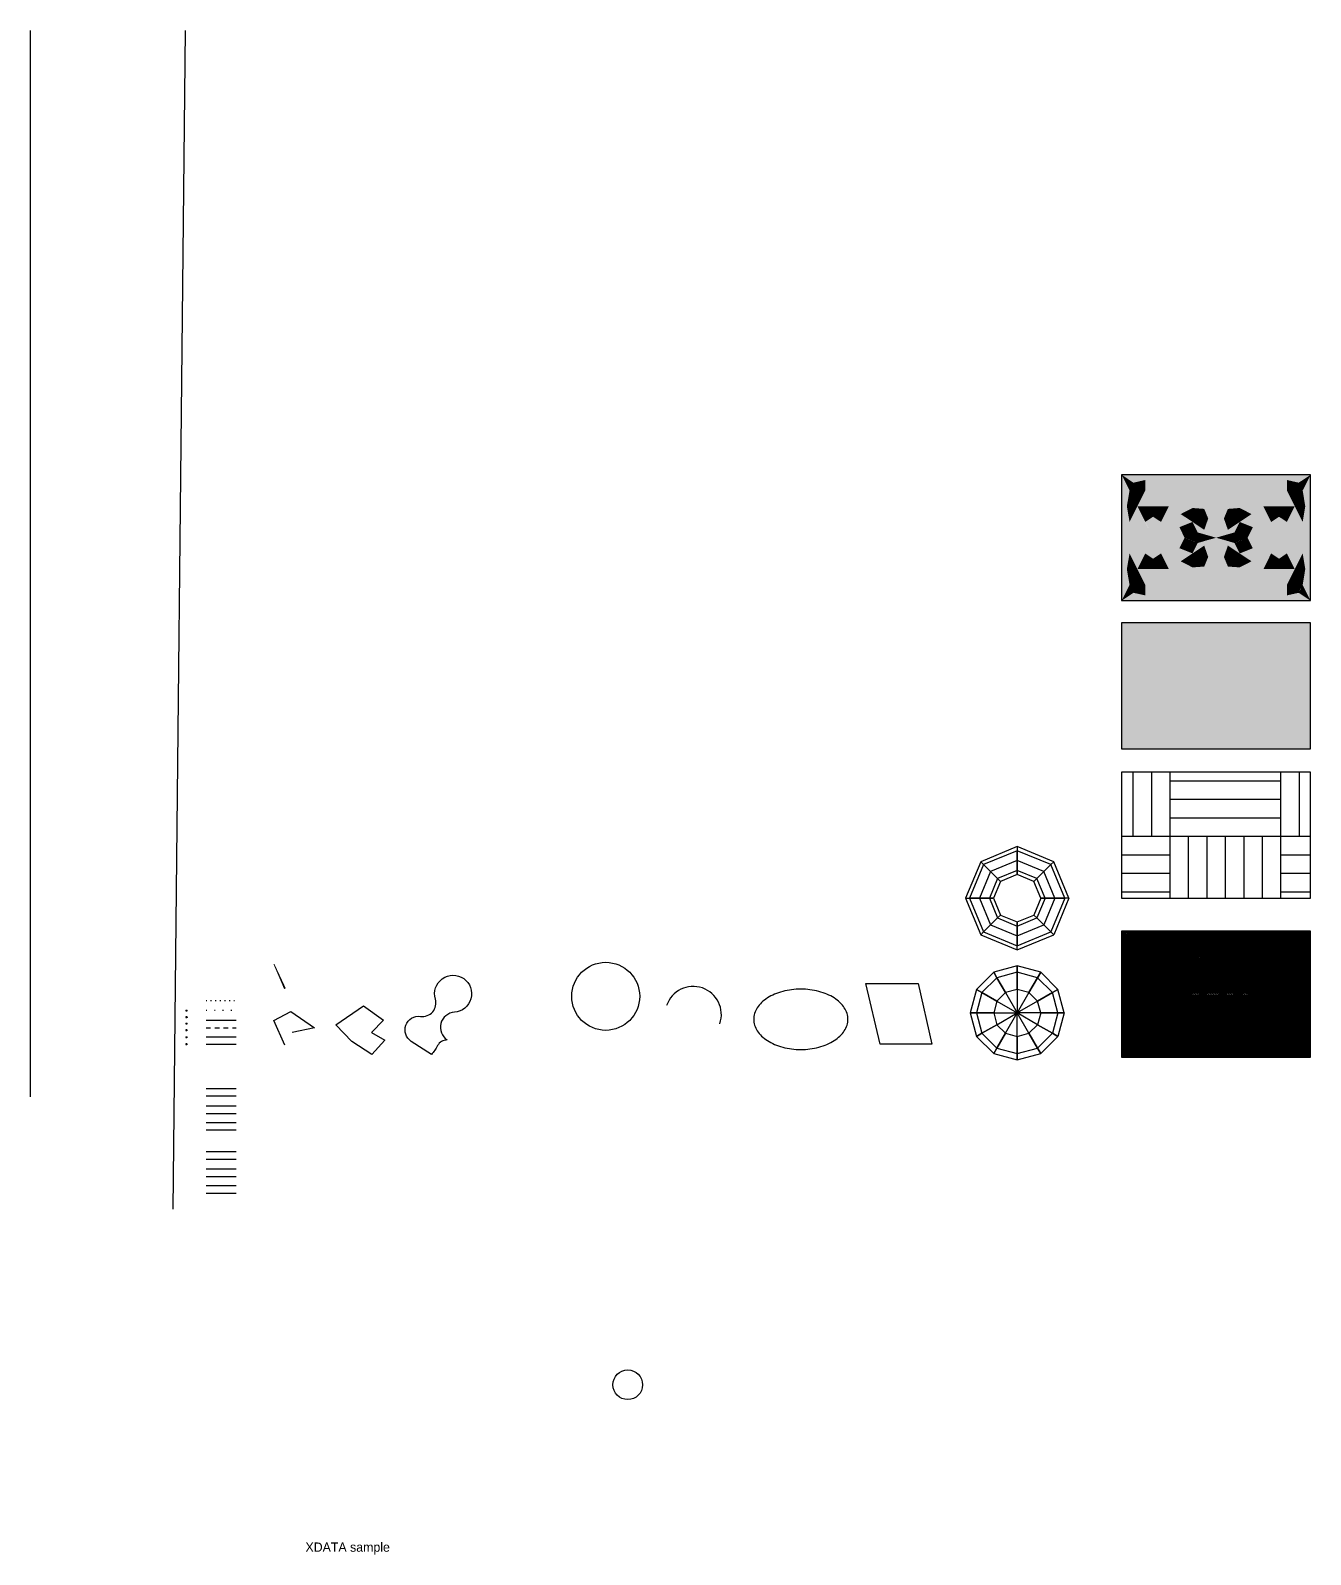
# Model space of a CAD drawing. Extents: x -15 to 1852, y -566 to 111.
# Drawn here: x -15.4 to 123.2, y -53.8 to 111.2 of the extents above; entities that cross this region are included whole.
import ezdxf

# ---------------------------------------------------------------- set-up
doc = ezdxf.new("R2010")
doc.units = 0
doc.header["$PDMODE"] = 34
doc.header["$PDSIZE"] = 0.1
for name, pattern in [('ACAD_ISO02W100', [15, 12, -3]), ('BATTING', [0.4001, 0.0001, -0.1, -0.2, -0.1]), ('GAS_LINE', [0.95, 0.5, -0.2, -0.25]), ('TRACKS', [0.3, 0.15, 0.15]), ('ZIGZAG', [0.8001, 0.0001, -0.2, -0.4, -0.2])]:
    doc.linetypes.add(name, pattern=pattern)
doc.layers.get('0').update_dxf_attribs({"linetype": 'CONTINUOUS'})
for name, color, linetype in [('LAYER_COLOR_80', 80, 'CONTINUOUS'), ('LAYER_LOCK', 7, 'CONTINUOUS'), ('LAYER_LT_DASH', 10, 'ACAD_ISO02W100')]:
    doc.layers.add(name, color=color, linetype=linetype)
doc.styles.add('CUSTOM_TEXT_STYLE', font='txt')

# ---------------------------------------------------------------- blocks, each defined once
blk = doc.blocks.new('*U26')
for points in [[(91.43, 9.97, 0), (88.89, 9.28, 0)], [(93.98, 9.28, 0), (91.43, 9.97, 0)], [(91.43, 9.28, -2.55), (91.43, 9.97, 0)], [(91.43, 9.97, 0), (91.43, 9.28, 2.55)], [(88.89, 9.28, 0), (87.02, 7.42, 0)], [(89.23, 8.69, -2.55), (87.61, 7.08, -2.55)], [(89.23, 8.69, 2.55), (87.61, 7.08, 2.55)], [(89.23, 8.69, -2.55), (88.89, 9.28, 0)], [(88.89, 9.28, 0), (89.23, 8.69, 2.55)], [(91.43, 9.28, -2.55), (89.23, 8.69, -2.55)], [(91.43, 9.28, 2.55), (89.23, 8.69, 2.55)], [(90.16, 7.08, -4.41), (89.23, 8.69, -2.55)], [(89.23, 8.69, 2.55), (90.16, 7.08, 4.41)], [(93.64, 8.69, -2.55), (91.43, 9.28, -2.55)], [(91.43, 7.42, -4.41), (91.43, 9.28, -2.55)], [(93.64, 8.69, 2.55), (91.43, 9.28, 2.55)], [(91.43, 9.28, 2.55), (91.43, 7.42, 4.41)], [(92.7, 7.08, -4.41), (93.64, 8.69, -2.55)], [(93.64, 8.69, 2.55), (92.7, 7.08, 4.41)], [(93.64, 8.69, -2.55), (93.98, 9.28, 0)], [(93.98, 9.28, 0), (93.64, 8.69, 2.55)], [(95.25, 7.08, -2.55), (93.64, 8.69, -2.55)], [(95.25, 7.08, 2.55), (93.64, 8.69, 2.55)], [(95.84, 7.42, 0), (93.98, 9.28, 0)], [(87.02, 7.42, 0), (86.34, 4.88, 0)], [(87.61, 7.08, -2.55), (87.02, 7.42, 0)], [(87.02, 7.42, 0), (87.61, 7.08, 2.55)], [(87.61, 7.08, -2.55), (87.02, 4.88, -2.55)], [(87.61, 7.08, 2.55), (87.02, 4.88, 2.55)], [(89.23, 6.15, -4.41), (87.61, 7.08, -2.55)], [(87.61, 7.08, 2.55), (89.23, 6.15, 4.41)], [(90.16, 7.08, -4.41), (89.23, 6.15, -4.41)], [(90.16, 7.08, 4.41), (89.23, 6.15, 4.41)], [(91.43, 7.42, -4.41), (90.16, 7.08, -4.41)], [(91.43, 7.42, 4.41), (90.16, 7.08, 4.41)], [(90.16, 7.08, -4.41), (91.43, 4.88, -5.09)], [(90.16, 7.08, 4.41), (91.43, 4.88, 5.09)], [(91.43, 7.42, -4.41), (91.43, 4.88, -5.09)], [(92.7, 7.08, -4.41), (91.43, 7.42, -4.41)], [(92.7, 7.08, 4.41), (91.43, 7.42, 4.41)], [(91.43, 7.42, 4.41), (91.43, 4.88, 5.09)], [(92.7, 7.08, -4.41), (91.43, 4.88, -5.09)], [(92.7, 7.08, 4.41), (91.43, 4.88, 5.09)], [(93.64, 6.15, -4.41), (92.7, 7.08, -4.41)], [(93.64, 6.15, 4.41), (92.7, 7.08, 4.41)], [(93.64, 6.15, -4.41), (95.25, 7.08, -2.55)], [(95.25, 7.08, 2.55), (93.64, 6.15, 4.41)], [(95.25, 7.08, -2.55), (95.84, 7.42, 0)], [(95.84, 7.42, 0), (95.25, 7.08, 2.55)], [(95.84, 4.88, -2.55), (95.25, 7.08, -2.55)], [(95.84, 4.88, 2.55), (95.25, 7.08, 2.55)], [(96.52, 4.88, 0), (95.84, 7.42, 0)], [(89.23, 6.15, -4.41), (88.89, 4.88, -4.41)], [(89.23, 6.15, 4.41), (88.89, 4.88, 4.41)], [(89.23, 6.15, -4.41), (91.43, 4.88, -5.09)], [(89.23, 6.15, 4.41), (91.43, 4.88, 5.09)], [(93.64, 6.15, -4.41), (91.43, 4.88, -5.09)], [(93.64, 6.15, 4.41), (91.43, 4.88, 5.09)], [(93.98, 4.88, -4.41), (93.64, 6.15, -4.41)], [(93.98, 4.88, 4.41), (93.64, 6.15, 4.41)], [(87.02, 4.88, -2.55), (86.34, 4.88, 0)], [(86.34, 4.88, 0), (87.02, 2.33, 0)], [(86.34, 4.88, 0), (87.02, 4.88, 2.55)], [(88.89, 4.88, -4.41), (87.02, 4.88, -2.55)], [(87.02, 4.88, -2.55), (87.61, 2.67, -2.55)], [(87.02, 4.88, 2.55), (87.61, 2.67, 2.55)], [(87.02, 4.88, 2.55), (88.89, 4.88, 4.41)], [(89.23, 3.6, -4.41), (87.61, 2.67, -2.55)], [(87.61, 2.67, 2.55), (89.23, 3.6, 4.41)], [(88.89, 4.88, -4.41), (91.43, 4.88, -5.09)], [(88.89, 4.88, -4.41), (89.23, 3.6, -4.41)], [(88.89, 4.88, 4.41), (89.23, 3.6, 4.41)], [(88.89, 4.88, 4.41), (91.43, 4.88, 5.09)], [(89.23, 3.6, -4.41), (91.43, 4.88, -5.09)], [(89.23, 3.6, 4.41), (91.43, 4.88, 5.09)], [(89.23, 3.6, -4.41), (90.16, 2.67, -4.41)], [(89.23, 3.6, 4.41), (90.16, 2.67, 4.41)], [(90.16, 2.67, -4.41), (91.43, 4.88, -5.09)], [(90.16, 2.67, 4.41), (91.43, 4.88, 5.09)], [(93.98, 4.88, -4.41), (91.43, 4.88, -5.09)], [(91.43, 2.33, -4.41), (91.43, 4.88, -5.09)], [(92.7, 2.67, -4.41), (91.43, 4.88, -5.09)], [(93.64, 3.6, -4.41), (91.43, 4.88, -5.09)], [(93.98, 4.88, 4.41), (91.43, 4.88, 5.09)], [(91.43, 2.33, 4.41), (91.43, 4.88, 5.09)], [(92.7, 2.67, 4.41), (91.43, 4.88, 5.09)], [(93.64, 3.6, 4.41), (91.43, 4.88, 5.09)], [(92.7, 2.67, -4.41), (93.64, 3.6, -4.41)], [(92.7, 2.67, 4.41), (93.64, 3.6, 4.41)], [(93.98, 4.88, -4.41), (93.64, 3.6, -4.41)], [(93.98, 4.88, 4.41), (93.64, 3.6, 4.41)], [(93.64, 3.6, -4.41), (95.25, 2.67, -2.55)], [(95.25, 2.67, 2.55), (93.64, 3.6, 4.41)], [(93.98, 4.88, -4.41), (95.84, 4.88, -2.55)], [(95.84, 4.88, 2.55), (93.98, 4.88, 4.41)], [(95.84, 4.88, -2.55), (95.25, 2.67, -2.55)], [(95.84, 4.88, 2.55), (95.25, 2.67, 2.55)], [(95.84, 4.88, -2.55), (96.52, 4.88, 0)], [(96.52, 4.88, 0), (95.84, 2.33, 0)], [(96.52, 4.88, 0), (95.84, 4.88, 2.55)], [(87.61, 2.67, -2.55), (87.02, 2.33, 0)], [(87.02, 2.33, 0), (87.61, 2.67, 2.55)], [(87.02, 2.33, 0), (88.89, 0.47, 0)], [(87.61, 2.67, -2.55), (89.23, 1.06, -2.55)], [(87.61, 2.67, 2.55), (89.23, 1.06, 2.55)], [(90.16, 2.67, -4.41), (89.23, 1.06, -2.55)], [(89.23, 1.06, 2.55), (90.16, 2.67, 4.41)], [(90.16, 2.67, -4.41), (91.43, 2.33, -4.41)], [(90.16, 2.67, 4.41), (91.43, 2.33, 4.41)], [(91.43, 2.33, -4.41), (92.7, 2.67, -4.41)], [(91.43, 2.33, 4.41), (92.7, 2.67, 4.41)], [(91.43, 2.33, -4.41), (91.43, 0.47, -2.55)], [(91.43, 0.47, 2.55), (91.43, 2.33, 4.41)], [(92.7, 2.67, -4.41), (93.64, 1.06, -2.55)], [(93.64, 1.06, 2.55), (92.7, 2.67, 4.41)], [(93.64, 1.06, -2.55), (95.25, 2.67, -2.55)], [(93.64, 1.06, 2.55), (95.25, 2.67, 2.55)], [(93.98, 0.47, 0), (95.84, 2.33, 0)], [(95.25, 2.67, -2.55), (95.84, 2.33, 0)], [(95.84, 2.33, 0), (95.25, 2.67, 2.55)], [(89.23, 1.06, -2.55), (88.89, 0.47, 0)], [(88.89, 0.47, 0), (89.23, 1.06, 2.55)], [(88.89, 0.47, 0), (91.43, -0.22, 0)], [(89.23, 1.06, -2.55), (91.43, 0.47, -2.55)], [(89.23, 1.06, 2.55), (91.43, 0.47, 2.55)], [(91.43, 0.47, -2.55), (93.64, 1.06, -2.55)], [(91.43, 0.47, 2.55), (93.64, 1.06, 2.55)], [(91.43, 0.47, -2.55), (91.43, -0.22, 0)], [(91.43, -0.22, 0), (93.98, 0.47, 0)], [(91.43, -0.22, 0), (91.43, 0.47, 2.55)], [(93.64, 1.06, -2.55), (93.98, 0.47, 0)], [(93.98, 0.47, 0), (93.64, 1.06, 2.55)]]:
    blk.add_polyline3d(points)
blk = doc.blocks.new('*X27')
at = {"color": 0}
for p, q in [((102.75, 0.12), (116.34, 13.71)), ((102.75, 0.29), (116.16, 13.71)), ((102.75, 0.47), (115.99, 13.71)), ((102.75, 0.65), (115.81, 13.71)), ((102.75, 0.82), (115.63, 13.71)), ((102.75, 1), (115.46, 13.71)), ((102.75, 1.18), (115.28, 13.71)), ((102.75, 1.35), (115.1, 13.71)), ((102.75, 1.53), (114.93, 13.71)), ((102.75, 1.71), (114.75, 13.71)), ((102.75, 1.88), (114.57, 13.71)), ((102.75, 2.06), (114.39, 13.71)), ((102.75, 2.24), (114.22, 13.71)), ((102.75, 2.41), (114.04, 13.71)), ((102.75, 2.59), (113.86, 13.71)), ((102.75, 2.77), (113.69, 13.71)), ((102.75, 2.94), (113.51, 13.71)), ((102.75, 3.12), (113.33, 13.71)), ((102.75, 3.3), (113.16, 13.71)), ((102.75, 3.48), (112.98, 13.71)), ((102.75, 3.65), (112.8, 13.71)), ((102.75, 3.83), (112.63, 13.71)), ((102.75, 4.01), (112.45, 13.71)), ((102.75, 4.18), (112.27, 13.71)), ((102.75, 4.36), (112.1, 13.71)), ((102.75, 4.54), (111.92, 13.71)), ((102.75, 4.71), (111.74, 13.71)), ((102.75, 4.89), (111.57, 13.71)), ((102.75, 5.07), (111.39, 13.71)), ((102.75, 5.24), (111.21, 13.71)), ((102.75, 5.42), (111.04, 13.71)), ((102.75, 5.6), (110.86, 13.71)), ((102.75, 5.77), (110.68, 13.71)), ((102.75, 5.95), (110.51, 13.71)), ((102.75, 6.13), (110.33, 13.71)), ((102.75, 6.3), (110.15, 13.71)), ((102.75, 6.48), (109.98, 13.71)), ((102.75, 6.66), (109.8, 13.71)), ((102.75, 6.83), (109.62, 13.71)), ((102.75, 7.01), (109.44, 13.71)), ((102.75, 7.19), (109.27, 13.71)), ((102.75, 7.36), (109.09, 13.71)), ((102.75, 7.54), (108.91, 13.71)), ((102.75, 7.72), (108.74, 13.71)), ((102.75, 7.89), (108.56, 13.71)), ((102.75, 8.07), (108.38, 13.71)), ((102.75, 8.25), (108.21, 13.71)), ((102.75, 8.43), (108.03, 13.71)), ((102.75, 8.6), (107.85, 13.71)), ((102.75, 8.78), (107.68, 13.71)), ((102.75, 8.96), (107.5, 13.71)), ((102.75, 9.13), (107.32, 13.71)), ((102.75, 9.31), (107.15, 13.71)), ((102.75, 9.49), (106.97, 13.71)), ((102.75, 9.66), (106.79, 13.71)), ((102.75, 9.84), (106.62, 13.71)), ((102.75, 10.02), (106.44, 13.71)), ((102.75, 10.19), (106.26, 13.71)), ((102.75, 10.37), (106.09, 13.71)), ((102.75, 10.55), (105.91, 13.71)), ((102.75, 10.72), (105.73, 13.71)), ((102.75, 10.9), (105.56, 13.71)), ((102.75, 11.08), (105.38, 13.71)), ((102.75, 11.25), (105.2, 13.71)), ((102.75, 11.43), (105.03, 13.71)), ((102.75, 11.61), (104.85, 13.71)), ((102.75, 11.78), (104.67, 13.71)), ((102.75, 11.96), (104.5, 13.71)), ((102.75, 12.14), (104.32, 13.71)), ((102.75, 12.31), (104.14, 13.71)), ((102.75, 12.49), (103.96, 13.71)), ((102.75, 12.67), (103.79, 13.71)), ((102.75, 12.84), (103.61, 13.71)), ((102.75, 13.02), (103.43, 13.71)), ((102.75, 13.2), (103.26, 13.71)), ((102.75, 13.37), (103.08, 13.71)), ((102.75, 13.55), (102.9, 13.71)), ((102.89, 0.09), (116.52, 13.71)), ((103.07, 0.09), (116.69, 13.71)), ((103.24, 0.09), (116.87, 13.71)), ((103.42, 0.09), (117.05, 13.71)), ((103.6, 0.09), (117.22, 13.71)), ((103.78, 0.09), (117.4, 13.71)), ((103.95, 0.09), (117.58, 13.71)), ((104.13, 0.09), (117.75, 13.71)), ((104.31, 0.09), (117.93, 13.71)), ((104.48, 0.09), (118.11, 13.71)), ((104.66, 0.09), (118.28, 13.71)), ((104.84, 0.09), (118.46, 13.71)), ((105.01, 0.09), (118.64, 13.71)), ((105.19, 0.09), (118.81, 13.71)), ((105.37, 0.09), (118.99, 13.71)), ((105.54, 0.09), (119.17, 13.71)), ((105.72, 0.09), (119.34, 13.71)), ((105.9, 0.09), (119.52, 13.71)), ((106.07, 0.09), (119.7, 13.71)), ((106.25, 0.09), (119.87, 13.71)), ((106.43, 0.09), (120.05, 13.71)), ((106.6, 0.09), (120.23, 13.71)), ((106.78, 0.09), (120.41, 13.71)), ((106.96, 0.09), (120.58, 13.71)), ((107.13, 0.09), (120.76, 13.71)), ((107.31, 0.09), (120.94, 13.71)), ((107.49, 0.09), (121.11, 13.71)), ((107.66, 0.09), (121.29, 13.71)), ((107.84, 0.09), (121.47, 13.71)), ((108.02, 0.09), (121.64, 13.71)), ((108.19, 0.09), (121.82, 13.71)), ((108.37, 0.09), (122, 13.71)), ((108.55, 0.09), (122.17, 13.71)), ((108.72, 0.09), (122.35, 13.71)), ((108.9, 0.09), (122.53, 13.71)), ((109.08, 0.09), (122.7, 13.71)), ((109.26, 0.09), (122.88, 13.71)), ((109.43, 0.09), (123.06, 13.71)), ((109.61, 0.09), (123.2, 13.68)), ((109.79, 0.09), (123.2, 13.5)), ((109.96, 0.09), (123.2, 13.32)), ((110.14, 0.09), (123.2, 13.15)), ((110.32, 0.09), (123.2, 12.97)), ((110.49, 0.09), (123.2, 12.79)), ((110.67, 0.09), (123.2, 12.61)), ((110.85, 0.09), (123.2, 12.44)), ((111.02, 0.09), (123.2, 12.26)), ((111.2, 0.09), (123.2, 12.08)), ((111.38, 0.09), (123.2, 11.91)), ((111.55, 0.09), (123.2, 11.73)), ((111.73, 0.09), (123.2, 11.55)), ((111.91, 0.09), (123.2, 11.38)), ((112.08, 0.09), (123.2, 11.2)), ((112.26, 0.09), (123.2, 11.02)), ((112.44, 0.09), (123.2, 10.85)), ((112.61, 0.09), (123.2, 10.67)), ((112.79, 0.09), (123.2, 10.49)), ((112.97, 0.09), (123.2, 10.32)), ((113.14, 0.09), (123.2, 10.14)), ((113.32, 0.09), (123.2, 9.96)), ((113.5, 0.09), (123.2, 9.79)), ((113.67, 0.09), (123.2, 9.61)), ((113.85, 0.09), (123.2, 9.43)), ((114.03, 0.09), (123.2, 9.26)), ((114.21, 0.09), (123.2, 9.08)), ((114.38, 0.09), (123.2, 8.9)), ((114.56, 0.09), (123.2, 8.73)), ((114.74, 0.09), (123.2, 8.55)), ((114.91, 0.09), (123.2, 8.37)), ((115.09, 0.09), (123.2, 8.2)), ((115.27, 0.09), (123.2, 8.02)), ((115.44, 0.09), (123.2, 7.84)), ((115.62, 0.09), (123.2, 7.67)), ((115.8, 0.09), (123.2, 7.49)), ((115.97, 0.09), (123.2, 7.31)), ((116.15, 0.09), (123.2, 7.13)), ((116.33, 0.09), (123.2, 6.96)), ((116.5, 0.09), (123.2, 6.78)), ((116.68, 0.09), (123.2, 6.6)), ((116.86, 0.09), (123.2, 6.43)), ((117.03, 0.09), (123.2, 6.25)), ((117.21, 0.09), (123.2, 6.07)), ((117.39, 0.09), (123.2, 5.9)), ((117.56, 0.09), (123.2, 5.72)), ((117.74, 0.09), (123.2, 5.54)), ((117.92, 0.09), (123.2, 5.37)), ((118.09, 0.09), (123.2, 5.19)), ((118.27, 0.09), (123.2, 5.01)), ((118.45, 0.09), (123.2, 4.84)), ((118.62, 0.09), (123.2, 4.66)), ((118.8, 0.09), (123.2, 4.48)), ((118.98, 0.09), (123.2, 4.31)), ((119.15, 0.09), (123.2, 4.13)), ((119.33, 0.09), (123.2, 3.95)), ((119.51, 0.09), (123.2, 3.78)), ((119.69, 0.09), (123.2, 3.6)), ((119.86, 0.09), (123.2, 3.42)), ((120.04, 0.09), (123.2, 3.25)), ((120.22, 0.09), (123.2, 3.07)), ((120.39, 0.09), (123.2, 2.89)), ((120.57, 0.09), (123.2, 2.72)), ((120.75, 0.09), (123.2, 2.54)), ((120.92, 0.09), (123.2, 2.36)), ((121.1, 0.09), (123.2, 2.19)), ((121.28, 0.09), (123.2, 2.01)), ((121.45, 0.09), (123.2, 1.83)), ((121.63, 0.09), (123.2, 1.65)), ((121.81, 0.09), (123.2, 1.48)), ((121.98, 0.09), (123.2, 1.3)), ((122.16, 0.09), (123.2, 1.12)), ((122.34, 0.09), (123.2, 0.95)), ((122.51, 0.09), (123.2, 0.77)), ((122.69, 0.09), (123.2, 0.59)), ((122.87, 0.09), (123.2, 0.42)), ((123.04, 0.09), (123.2, 0.24))]:
    blk.add_line(p, q, dxfattribs=at)
blk = doc.blocks.new('*X28')
at = {"color": 0}
for p, q in [((104, 24), (104, 30.94)), ((106, 24), (106, 30.94)), ((108, 24), (108, 30.94)), ((108, 30), (120, 30)), ((120, 24), (120, 30.94)), ((122, 24), (122, 30.94)), ((108, 28), (120, 28)), ((108, 26), (120, 26)), ((102.75, 24), (108, 24)), ((108, 24), (120, 24)), ((108, 17.31), (108, 24)), ((110, 17.31), (110, 24)), ((112, 17.31), (112, 24)), ((114, 17.31), (114, 24)), ((116, 17.31), (116, 24)), ((118, 17.31), (118, 24)), ((120, 24), (123.2, 24)), ((120, 17.31), (120, 24)), ((102.75, 22), (108, 22)), ((120, 22), (123.2, 22)), ((102.75, 20), (108, 20)), ((120, 20), (123.2, 20)), ((102.75, 18), (108, 18)), ((120, 18), (123.2, 18))]:
    blk.add_line(p, q, dxfattribs=at)
blk = doc.blocks.new('*U29')
at = {"linetype": 'CONTINUOUS', "extrusion": (0, 0, -1)}
for points in [[(-102.75, 47.09), (-123.2, 33.47), (-102.75, 33.47)], [(-102.75, 47.09), (-123.2, 47.09), (-123.2, 33.47)]]:
    blk.add_solid(points, dxfattribs=at)
blk = doc.blocks.new('*U30')
at = {"linetype": 'CONTINUOUS', "extrusion": (0, 0, -1)}
for points in [[(-104.02, 62.28), (-103.6, 61.43), (-102.75, 63.13)], [(-103.6, 61.43), (-103.31, 59.73), (-102.75, 63.13)], [(-102.75, 63.13), (-103.31, 59.73), (-102.75, 59.73)], [(-104.02, 62.28), (-102.75, 63.13), (-105.3, 62.57)], [(-102.75, 63.13), (-105.3, 62.95), (-105.3, 62.57)], [(-102.75, 63.13), (-105.3, 63.13), (-105.3, 62.95)], [(-105.3, 62.95), (-107.86, 63.13), (-107.86, 62.76)], [(-105.3, 63.13), (-107.86, 63.13), (-105.3, 62.95)], [(-105.3, 62.95), (-107.86, 62.76), (-105.3, 62.57)], [(-107.86, 62), (-105.3, 62.57), (-107.86, 62.76)], [(-110.42, 63.13), (-110.42, 62.95), (-107.86, 63.13)], [(-110.42, 62.95), (-107.86, 62.76), (-107.86, 63.13)], [(-110.42, 62.95), (-110.42, 62.57), (-107.86, 62.76)], [(-107.86, 62.76), (-110.42, 62.57), (-107.86, 62)], [(-110.42, 62.57), (-112.97, 63.13), (-112.97, 60.86)], [(-110.42, 63.13), (-112.97, 63.13), (-110.42, 62.95)], [(-110.42, 62.95), (-112.97, 63.13), (-110.42, 62.57)], [(-112.97, 63.13), (-115.53, 62.95), (-115.53, 62.57)], [(-112.97, 63.13), (-115.53, 63.13), (-115.53, 62.95)], [(-115.53, 62.57), (-112.97, 60.86), (-112.97, 63.13)], [(-115.53, 62.95), (-118.09, 63.13), (-118.09, 62.76)], [(-115.53, 63.13), (-118.09, 63.13), (-115.53, 62.95)], [(-115.53, 62.95), (-118.09, 62.76), (-115.53, 62.57)], [(-118.09, 62), (-115.53, 62.57), (-118.09, 62.76)], [(-118.09, 63.13), (-120.64, 63.13), (-120.64, 62.95)], [(-120.64, 62.95), (-118.09, 62.76), (-118.09, 63.13)], [(-120.64, 62.95), (-120.64, 62.57), (-118.09, 62.76)], [(-120.64, 62.57), (-118.09, 62), (-118.09, 62.76)], [(-120.64, 62.95), (-123.2, 63.13), (-120.64, 62.57)], [(-120.64, 63.13), (-123.2, 63.13), (-120.64, 62.95)], [(-123.2, 63.13), (-121.92, 62.28), (-120.64, 62.57)], [(-121.92, 62.28), (-123.2, 63.13), (-122.35, 61.43)], [(-122.35, 61.43), (-123.2, 63.13), (-122.63, 59.73)], [(-123.2, 63.13), (-123.2, 59.73), (-122.63, 59.73)], [(-104.02, 60.58), (-103.31, 59.73), (-103.6, 61.43)], [(-103.81, 61.86), (-104.31, 61.72), (-103.6, 61.43)], [(-103.6, 61.43), (-104.31, 61.72), (-104.45, 61.43)], [(-104.02, 61.15), (-103.6, 61.43), (-104.45, 61.43)], [(-104.02, 61.15), (-104.02, 60.58), (-103.6, 61.43)], [(-104.02, 62.28), (-104.31, 61.72), (-103.81, 61.86)], [(-104.66, 61.86), (-104.02, 62.28), (-105.3, 62.57)], [(-104.31, 61.72), (-104.02, 62.28), (-104.66, 61.86)], [(-104.02, 61.15), (-104.45, 61.43), (-104.45, 60.86)], [(-104.02, 61.15), (-104.45, 60.86), (-104.02, 60.58)], [(-105.3, 61.43), (-104.31, 61.72), (-104.66, 61.86)], [(-104.45, 61.43), (-104.31, 61.72), (-105.3, 61.43)], [(-105.3, 61.43), (-107.86, 59.73), (-104.45, 59.73)], [(-104.45, 61.43), (-105.3, 61.43), (-104.45, 60.86)], [(-105.3, 61.43), (-104.88, 60.58), (-104.45, 60.86)], [(-104.66, 61.86), (-105.3, 62.57), (-105.3, 61.43)], [(-105.3, 62.57), (-107.86, 62), (-105.3, 61.43)], [(-105.3, 61.43), (-107.86, 62), (-107.86, 59.73)], [(-110.42, 61.43), (-107.86, 62), (-110.42, 62.57)], [(-107.86, 59.73), (-107.86, 62), (-110.42, 60.3)], [(-107.86, 62), (-110.42, 61.43), (-110.42, 60.3)], [(-110.42, 61.43), (-110.42, 62.57), (-112.97, 60.86)], [(-110.42, 61.43), (-112.97, 60.86), (-110.42, 60.3)], [(-115.53, 61.43), (-112.97, 60.86), (-115.53, 62.57)], [(-115.53, 61.43), (-115.53, 60.3), (-112.97, 60.86)], [(-115.53, 61.43), (-115.53, 62.57), (-118.09, 62)], [(-118.09, 59.73), (-115.53, 60.3), (-118.09, 62)], [(-118.09, 62), (-115.53, 60.3), (-115.53, 61.43)], [(-120.64, 62.57), (-120.64, 61.43), (-118.09, 62)], [(-120.64, 61.43), (-118.09, 59.73), (-118.09, 62)], [(-120.64, 61.43), (-121.49, 59.73), (-118.09, 59.73)], [(-121.28, 61.86), (-120.64, 61.43), (-120.64, 62.57)], [(-121.28, 61.86), (-120.64, 62.57), (-121.92, 62.28)], [(-120.64, 61.43), (-121.28, 61.86), (-121.64, 61.72)], [(-121.49, 61.43), (-120.64, 61.43), (-121.64, 61.72)], [(-121.49, 61.43), (-121.49, 60.86), (-120.64, 61.43)], [(-120.64, 61.43), (-121.49, 60.86), (-121.07, 60.58)], [(-121.64, 61.72), (-121.28, 61.86), (-121.92, 62.28)], [(-122.35, 61.43), (-121.49, 61.43), (-121.64, 61.72)], [(-121.92, 61.15), (-121.49, 60.86), (-121.49, 61.43)], [(-121.92, 61.15), (-121.49, 61.43), (-122.35, 61.43)], [(-121.92, 61.15), (-121.92, 60.58), (-121.49, 60.86)], [(-121.92, 62.28), (-122.13, 61.86), (-121.64, 61.72)], [(-122.13, 61.86), (-122.35, 61.43), (-121.64, 61.72)], [(-121.92, 61.15), (-122.35, 61.43), (-121.92, 60.58)], [(-121.92, 60.58), (-122.35, 61.43), (-122.63, 59.73)], [(-104.45, 59.73), (-106.15, 56.32), (-102.75, 56.32)], [(-102.75, 59.73), (-103.31, 59.73), (-102.75, 56.32)], [(-102.75, 56.32), (-103.31, 59.73), (-103.6, 58.03)], [(-104.45, 59.73), (-103.31, 59.73), (-104.02, 60.58)], [(-103.31, 59.73), (-104.45, 59.73), (-103.6, 58.03)], [(-104.45, 59.73), (-104.02, 60.58), (-104.45, 60.86)], [(-104.88, 60.58), (-104.45, 59.73), (-104.45, 60.86)], [(-104.45, 59.73), (-106.15, 59.73), (-106.15, 58.59)], [(-106.15, 58.59), (-105.3, 58.03), (-104.45, 59.73)], [(-106.15, 59.73), (-107.86, 59.73), (-106.15, 58.59)], [(-107.86, 59.73), (-107.01, 58.03), (-106.15, 58.59)], [(-107.86, 59.73), (-109, 57.46), (-107.01, 58.03)], [(-107.86, 59.73), (-110.42, 60.3), (-110.42, 59.54)], [(-110.42, 58.03), (-109, 57.46), (-107.86, 59.73)], [(-109.14, 58.88), (-107.86, 59.73), (-110.42, 59.54)], [(-110.42, 58.03), (-109.14, 58.88), (-110.42, 59.54)], [(-110.42, 60.3), (-112.97, 60.86), (-110.42, 59.54)], [(-112.97, 60.86), (-111.69, 59.44), (-110.42, 59.54)], [(-110.42, 59.54), (-111.69, 59.44), (-110.42, 58.03)], [(-110.42, 58.03), (-111.69, 59.44), (-112.12, 58.4)], [(-111.69, 59.44), (-112.97, 60.86), (-112.12, 58.4)], [(-112.97, 60.86), (-112.97, 58.59), (-112.12, 58.4)], [(-114.25, 59.44), (-112.97, 60.86), (-115.53, 59.54)], [(-112.97, 60.86), (-115.53, 60.3), (-115.53, 59.54)], [(-114.25, 59.44), (-113.82, 58.4), (-112.97, 60.86)], [(-112.97, 60.86), (-113.82, 58.4), (-112.97, 58.59)], [(-115.53, 58.03), (-113.82, 58.4), (-114.25, 59.44)], [(-115.53, 58.03), (-114.25, 59.44), (-115.53, 59.54)], [(-115.53, 59.54), (-115.53, 60.3), (-118.09, 59.73)], [(-115.53, 58.03), (-118.09, 59.73), (-116.95, 57.46)], [(-118.09, 59.73), (-116.81, 58.88), (-115.53, 59.54)], [(-116.81, 58.88), (-115.53, 58.03), (-115.53, 59.54)], [(-118.09, 59.73), (-118.94, 58.03), (-116.95, 57.46)], [(-119.79, 59.73), (-119.79, 58.59), (-118.09, 59.73)], [(-118.09, 59.73), (-119.79, 58.59), (-118.94, 58.03)], [(-121.49, 59.73), (-119.79, 58.59), (-119.79, 59.73)], [(-119.79, 58.59), (-121.49, 59.73), (-120.64, 58.03)], [(-121.49, 59.73), (-123.2, 56.32), (-119.79, 56.32)], [(-121.07, 60.58), (-121.49, 60.86), (-121.49, 59.73)], [(-121.49, 59.73), (-121.49, 60.86), (-121.92, 60.58)], [(-121.49, 59.73), (-121.92, 60.58), (-122.63, 59.73)], [(-122.63, 59.73), (-122.35, 58.03), (-121.49, 59.73)], [(-123.2, 56.32), (-122.35, 58.03), (-122.63, 59.73)], [(-123.2, 59.73), (-123.2, 56.32), (-122.63, 59.73)], [(-106.15, 56.32), (-105.3, 58.03), (-106.15, 58.59)], [(-107.01, 58.03), (-106.15, 56.32), (-106.15, 58.59)], [(-107.01, 58.03), (-109, 57.46), (-106.15, 56.32)], [(-110.98, 56.89), (-109, 57.46), (-110.42, 58.03)], [(-111.69, 57.17), (-110.42, 58.03), (-112.12, 58.4)], [(-110.98, 56.89), (-110.42, 58.03), (-112.97, 56.32)], [(-112.97, 56.32), (-111.69, 57.17), (-112.12, 58.4)], [(-112.12, 58.4), (-112.97, 58.59), (-112.97, 56.32)], [(-112.97, 58.59), (-113.82, 58.4), (-112.97, 56.32)], [(-112.97, 56.32), (-113.82, 58.4), (-114.25, 57.17)], [(-114.96, 56.89), (-112.97, 56.32), (-115.53, 58.03)], [(-113.82, 58.4), (-115.53, 58.03), (-114.25, 57.17)], [(-114.96, 56.89), (-115.53, 58.03), (-116.95, 57.46)], [(-118.94, 58.03), (-119.79, 56.32), (-116.95, 57.46)], [(-118.94, 58.03), (-119.79, 58.59), (-119.79, 56.32)], [(-119.79, 56.32), (-119.79, 58.59), (-120.64, 58.03)], [(-103.6, 54.62), (-103.31, 52.92), (-102.75, 56.32)], [(-102.75, 56.32), (-103.31, 52.92), (-102.75, 52.92)], [(-104.45, 52.92), (-102.75, 56.32), (-106.15, 56.32)], [(-106.15, 56.32), (-106.15, 54.05), (-105.3, 54.62)], [(-106.15, 56.32), (-109, 57.46), (-109.56, 56.32)], [(-106.15, 56.32), (-109, 55.19), (-107.01, 54.62)], [(-109, 55.19), (-106.15, 56.32), (-109.56, 56.32)], [(-107.01, 54.62), (-106.15, 54.05), (-106.15, 56.32)], [(-110.98, 56.89), (-109.56, 56.32), (-109, 57.46)], [(-110.98, 55.75), (-109, 55.19), (-109.56, 56.32)], [(-110.27, 56.61), (-111.17, 56.51), (-109.56, 56.32)], [(-109.56, 56.32), (-111.17, 56.51), (-111.27, 56.32)], [(-111.27, 56.32), (-111.17, 56.13), (-109.56, 56.32)], [(-109.56, 56.32), (-111.17, 56.13), (-110.27, 56.04)], [(-110.98, 56.89), (-111.17, 56.51), (-110.27, 56.61)], [(-111.17, 56.13), (-110.98, 55.75), (-110.27, 56.04)], [(-112.97, 56.32), (-110.42, 54.62), (-110.98, 55.75)], [(-111.17, 56.51), (-110.98, 56.89), (-111.98, 56.61)], [(-110.98, 55.75), (-111.17, 56.13), (-111.98, 56.04)], [(-112.97, 56.32), (-111.17, 56.51), (-111.98, 56.61)], [(-111.27, 56.32), (-111.17, 56.51), (-112.97, 56.32)], [(-111.98, 56.04), (-111.17, 56.13), (-112.97, 56.32)], [(-112.97, 56.32), (-111.17, 56.13), (-111.27, 56.32)], [(-112.97, 56.32), (-112.12, 54.24), (-111.69, 55.47)], [(-112.12, 54.24), (-112.97, 56.32), (-112.97, 54.05)], [(-112.97, 56.32), (-113.97, 56.61), (-114.77, 56.51)], [(-114.68, 56.32), (-112.97, 56.32), (-114.77, 56.51)], [(-112.97, 54.05), (-112.97, 56.32), (-113.82, 54.24)], [(-112.97, 56.32), (-114.25, 55.47), (-113.82, 54.24)], [(-112.97, 56.32), (-114.96, 55.75), (-115.53, 54.62)], [(-113.97, 56.04), (-112.97, 56.32), (-114.77, 56.13)], [(-112.97, 56.32), (-114.68, 56.32), (-114.77, 56.13)], [(-114.77, 56.51), (-113.97, 56.61), (-114.96, 56.89)], [(-114.96, 55.75), (-113.97, 56.04), (-114.77, 56.13)], [(-116.38, 56.32), (-114.68, 56.32), (-114.77, 56.51)], [(-114.68, 56.32), (-116.38, 56.32), (-114.77, 56.13)], [(-114.96, 56.89), (-115.67, 56.61), (-114.77, 56.51)], [(-115.67, 56.61), (-116.38, 56.32), (-114.77, 56.51)], [(-116.38, 56.32), (-115.67, 56.04), (-114.77, 56.13)], [(-114.77, 56.13), (-115.67, 56.04), (-114.96, 55.75)], [(-114.96, 56.89), (-116.95, 57.46), (-116.38, 56.32)], [(-114.96, 55.75), (-116.38, 56.32), (-116.95, 55.19)], [(-119.79, 56.32), (-116.38, 56.32), (-116.95, 57.46)], [(-116.95, 55.19), (-116.38, 56.32), (-119.79, 56.32)], [(-119.79, 56.32), (-118.94, 54.62), (-116.95, 55.19)], [(-118.94, 54.62), (-119.79, 56.32), (-119.79, 54.05)], [(-121.49, 52.92), (-119.79, 56.32), (-123.2, 56.32)], [(-119.79, 56.32), (-120.64, 54.62), (-119.79, 54.05)], [(-122.35, 54.62), (-123.2, 56.32), (-122.63, 52.92)], [(-123.2, 56.32), (-123.2, 52.92), (-122.63, 52.92)], [(-104.45, 52.92), (-103.31, 52.92), (-103.6, 54.62)], [(-106.15, 54.05), (-104.45, 52.92), (-105.3, 54.62)], [(-107.86, 52.92), (-106.15, 54.05), (-107.01, 54.62)], [(-107.01, 54.62), (-109, 55.19), (-107.86, 52.92)], [(-107.86, 52.92), (-109, 55.19), (-110.42, 54.62)], [(-110.98, 55.75), (-110.42, 54.62), (-109, 55.19)], [(-110.42, 54.62), (-110.42, 53.11), (-109.14, 53.77)], [(-111.69, 55.47), (-112.12, 54.24), (-110.42, 54.62)], [(-110.42, 54.62), (-112.12, 54.24), (-111.69, 53.2)], [(-110.42, 53.11), (-110.42, 54.62), (-111.69, 53.2)], [(-113.82, 54.24), (-114.25, 55.47), (-115.53, 54.62)], [(-115.53, 54.62), (-114.25, 53.2), (-113.82, 54.24)], [(-115.53, 54.62), (-115.53, 53.11), (-114.25, 53.2)], [(-114.96, 55.75), (-116.95, 55.19), (-115.53, 54.62)], [(-118.09, 52.92), (-115.53, 54.62), (-116.95, 55.19)], [(-116.81, 53.77), (-115.53, 53.11), (-115.53, 54.62)], [(-118.94, 54.62), (-118.09, 52.92), (-116.95, 55.19)], [(-118.09, 52.92), (-118.94, 54.62), (-119.79, 54.05)], [(-119.79, 54.05), (-120.64, 54.62), (-121.49, 52.92)], [(-121.49, 52.92), (-122.35, 54.62), (-122.63, 52.92)], [(-102.75, 49.51), (-103.31, 52.92), (-103.6, 51.21)], [(-103.31, 52.92), (-102.75, 49.51), (-102.75, 52.92)], [(-103.6, 51.21), (-103.31, 52.92), (-104.02, 52.06)], [(-104.02, 52.06), (-103.31, 52.92), (-104.45, 52.92)], [(-104.45, 52.92), (-104.45, 51.78), (-104.02, 52.06)], [(-104.45, 52.92), (-106.15, 54.05), (-106.15, 52.92)], [(-104.88, 52.06), (-104.45, 51.78), (-104.45, 52.92)], [(-105.3, 51.21), (-104.45, 52.92), (-107.86, 52.92)], [(-105.3, 51.21), (-107.86, 52.92), (-107.86, 50.65)], [(-106.15, 52.92), (-106.15, 54.05), (-107.86, 52.92)], [(-109.14, 53.77), (-110.42, 53.11), (-107.86, 52.92)], [(-107.86, 52.92), (-110.42, 53.11), (-110.42, 52.35)], [(-107.86, 52.92), (-110.42, 52.35), (-110.42, 51.21)], [(-110.42, 51.21), (-107.86, 50.65), (-107.86, 52.92)], [(-112.97, 51.78), (-110.42, 53.11), (-111.69, 53.2)], [(-110.42, 52.35), (-110.42, 53.11), (-112.97, 51.78)], [(-111.69, 53.2), (-112.12, 54.24), (-112.97, 51.78)], [(-112.97, 51.78), (-112.12, 54.24), (-112.97, 54.05)], [(-114.25, 53.2), (-112.97, 51.78), (-113.82, 54.24)], [(-112.97, 51.78), (-112.97, 54.05), (-113.82, 54.24)], [(-114.25, 53.2), (-115.53, 53.11), (-112.97, 51.78)], [(-112.97, 51.78), (-115.53, 53.11), (-115.53, 52.35)], [(-118.09, 52.92), (-115.53, 53.11), (-116.81, 53.77)], [(-115.53, 53.11), (-118.09, 52.92), (-115.53, 52.35)], [(-118.09, 52.92), (-115.53, 51.21), (-115.53, 52.35)], [(-115.53, 51.21), (-118.09, 52.92), (-118.09, 50.65)], [(-119.79, 52.92), (-118.09, 52.92), (-119.79, 54.05)], [(-120.64, 51.21), (-118.09, 50.65), (-118.09, 52.92)], [(-120.64, 51.21), (-118.09, 52.92), (-121.49, 52.92)], [(-121.49, 52.92), (-119.79, 52.92), (-119.79, 54.05)], [(-121.07, 52.06), (-121.49, 52.92), (-121.49, 51.78)], [(-121.92, 52.06), (-121.49, 52.92), (-122.63, 52.92)], [(-121.49, 52.92), (-121.92, 52.06), (-121.49, 51.78)], [(-122.35, 51.21), (-121.92, 52.06), (-122.63, 52.92)], [(-123.2, 49.51), (-122.35, 51.21), (-122.63, 52.92)], [(-122.63, 52.92), (-123.2, 52.92), (-123.2, 49.51)], [(-102.75, 49.51), (-103.6, 51.21), (-104.02, 50.36)], [(-104.02, 51.5), (-103.6, 51.21), (-104.02, 52.06)], [(-104.02, 51.5), (-104.45, 51.21), (-103.6, 51.21)], [(-103.81, 50.79), (-103.6, 51.21), (-104.31, 50.93)], [(-103.6, 51.21), (-104.45, 51.21), (-104.31, 50.93)], [(-104.02, 51.5), (-104.02, 52.06), (-104.45, 51.78)], [(-104.02, 51.5), (-104.45, 51.78), (-104.45, 51.21)], [(-104.45, 51.21), (-105.3, 51.21), (-104.31, 50.93)], [(-105.3, 51.21), (-104.66, 50.79), (-104.31, 50.93)], [(-105.3, 51.21), (-104.45, 51.78), (-104.88, 52.06)], [(-104.45, 51.21), (-104.45, 51.78), (-105.3, 51.21)], [(-104.66, 50.79), (-105.3, 51.21), (-105.3, 50.08)], [(-105.3, 50.08), (-105.3, 51.21), (-107.86, 50.65)], [(-110.42, 51.21), (-110.42, 50.08), (-107.86, 50.65)], [(-110.42, 52.35), (-112.97, 51.78), (-110.42, 51.21)], [(-110.42, 51.21), (-112.97, 51.78), (-110.42, 50.08)], [(-110.42, 50.08), (-112.97, 51.78), (-112.97, 49.51)], [(-115.53, 52.35), (-115.53, 51.21), (-112.97, 51.78)], [(-115.53, 51.21), (-115.53, 50.08), (-112.97, 51.78)], [(-115.53, 50.08), (-112.97, 49.51), (-112.97, 51.78)], [(-115.53, 51.21), (-118.09, 50.65), (-115.53, 50.08)], [(-120.64, 50.08), (-118.09, 50.65), (-120.64, 51.21)], [(-120.64, 51.21), (-121.07, 52.06), (-121.49, 51.78)], [(-121.49, 51.21), (-120.64, 51.21), (-121.49, 51.78)], [(-121.28, 50.79), (-120.64, 50.08), (-120.64, 51.21)], [(-121.49, 51.21), (-121.64, 50.93), (-120.64, 51.21)], [(-120.64, 51.21), (-121.64, 50.93), (-121.28, 50.79)], [(-121.92, 51.5), (-121.49, 51.78), (-121.92, 52.06)], [(-121.92, 51.5), (-121.49, 51.21), (-121.49, 51.78)], [(-121.92, 51.5), (-122.35, 51.21), (-121.49, 51.21)], [(-122.35, 51.21), (-121.64, 50.93), (-121.49, 51.21)], [(-122.13, 50.79), (-121.64, 50.93), (-122.35, 51.21)], [(-121.92, 51.5), (-121.92, 52.06), (-122.35, 51.21)], [(-123.2, 49.51), (-121.92, 50.36), (-122.35, 51.21)], [(-104.02, 50.36), (-105.3, 50.08), (-102.75, 49.51)], [(-102.75, 49.51), (-105.3, 50.08), (-105.3, 49.7)], [(-102.75, 49.51), (-105.3, 49.7), (-105.3, 49.51)], [(-104.02, 50.36), (-103.81, 50.79), (-104.31, 50.93)], [(-104.31, 50.93), (-104.66, 50.79), (-104.02, 50.36)], [(-104.66, 50.79), (-105.3, 50.08), (-104.02, 50.36)], [(-107.86, 50.65), (-107.86, 49.89), (-105.3, 50.08)], [(-105.3, 49.7), (-105.3, 50.08), (-107.86, 49.89)], [(-105.3, 49.7), (-107.86, 49.89), (-107.86, 49.51)], [(-105.3, 49.51), (-105.3, 49.7), (-107.86, 49.51)], [(-107.86, 49.89), (-107.86, 50.65), (-110.42, 50.08)], [(-110.42, 49.7), (-107.86, 49.89), (-110.42, 50.08)], [(-110.42, 49.7), (-107.86, 49.51), (-107.86, 49.89)], [(-110.42, 49.51), (-107.86, 49.51), (-110.42, 49.7)], [(-110.42, 49.7), (-110.42, 50.08), (-112.97, 49.51)], [(-110.42, 49.51), (-110.42, 49.7), (-112.97, 49.51)], [(-112.97, 49.51), (-115.53, 50.08), (-115.53, 49.7)], [(-112.97, 49.51), (-115.53, 49.7), (-115.53, 49.51)], [(-118.09, 50.65), (-118.09, 49.89), (-115.53, 50.08)], [(-115.53, 49.7), (-115.53, 50.08), (-118.09, 49.89)], [(-115.53, 49.7), (-118.09, 49.89), (-118.09, 49.51)], [(-115.53, 49.51), (-115.53, 49.7), (-118.09, 49.51)], [(-120.64, 50.08), (-118.09, 49.89), (-118.09, 50.65)], [(-120.64, 49.7), (-118.09, 49.89), (-120.64, 50.08)], [(-120.64, 49.7), (-118.09, 49.51), (-118.09, 49.89)], [(-118.09, 49.51), (-120.64, 49.7), (-120.64, 49.51)], [(-121.28, 50.79), (-121.92, 50.36), (-120.64, 50.08)], [(-123.2, 49.51), (-120.64, 50.08), (-121.92, 50.36)], [(-120.64, 49.7), (-120.64, 50.08), (-123.2, 49.51)], [(-120.64, 49.51), (-120.64, 49.7), (-123.2, 49.51)], [(-121.64, 50.93), (-121.92, 50.36), (-121.28, 50.79)], [(-121.92, 50.36), (-121.64, 50.93), (-122.13, 50.79)]]:
    blk.add_solid(points, dxfattribs=at)
blk = doc.blocks.new('*U31')
at = {"layer": 'LAYER_COLOR_80'}
for points in [[(91.43, 22.89, 0), (87.48, 21.25, 0)], [(91.43, 22.44, 1.07), (87.79, 20.93, 1.07)], [(91.43, 22.44, -1.07), (87.79, 20.93, -1.07)], [(91.43, 22.89, 0), (91.43, 22.44, 1.07)], [(95.39, 21.25, 0), (91.43, 22.89, 0)], [(91.43, 22.89, 0), (91.43, 22.44, -1.07)], [(95.07, 20.93, 1.07), (91.43, 22.44, 1.07)], [(91.43, 22.44, 1.07), (91.43, 21.37, 1.51)], [(91.43, 21.37, -1.51), (91.43, 22.44, -1.07)], [(95.07, 20.93, -1.07), (91.43, 22.44, -1.07)], [(87.48, 21.25, 0), (85.84, 17.29, 0)], [(87.79, 20.93, 1.07), (86.28, 17.29, 1.07)], [(87.79, 20.93, -1.07), (86.28, 17.29, -1.07)], [(88.55, 20.18, 1.51), (87.35, 17.29, 1.51)], [(88.55, 20.18, -1.51), (87.35, 17.29, -1.51)], [(87.48, 21.25, 0), (87.79, 20.93, 1.07)], [(87.48, 21.25, 0), (87.79, 20.93, -1.07)], [(87.79, 20.93, 1.07), (88.55, 20.18, 1.51)], [(88.55, 20.18, -1.51), (87.79, 20.93, -1.07)], [(91.43, 21.37, 1.51), (88.55, 20.18, 1.51)], [(91.43, 21.37, -1.51), (88.55, 20.18, -1.51)], [(88.55, 20.18, 1.51), (89.3, 19.42, 1.07)], [(89.3, 19.42, -1.07), (88.55, 20.18, -1.51)], [(91.43, 20.3, 1.07), (89.3, 19.42, 1.07)], [(91.43, 20.3, -1.07), (89.3, 19.42, -1.07)], [(91.43, 19.86, 0), (89.61, 19.11, 0)], [(94.32, 20.18, 1.51), (91.43, 21.37, 1.51)], [(91.43, 21.37, 1.51), (91.43, 20.3, 1.07)], [(91.43, 20.3, -1.07), (91.43, 21.37, -1.51)], [(94.32, 20.18, -1.51), (91.43, 21.37, -1.51)], [(93.56, 19.42, 1.07), (91.43, 20.3, 1.07)], [(91.43, 20.3, 1.07), (91.43, 19.86, 0)], [(91.43, 19.86, 0), (91.43, 20.3, -1.07)], [(93.56, 19.42, -1.07), (91.43, 20.3, -1.07)], [(93.25, 19.11, 0), (91.43, 19.86, 0)], [(94.32, 20.18, 1.51), (93.56, 19.42, 1.07)], [(93.56, 19.42, -1.07), (94.32, 20.18, -1.51)], [(95.07, 20.93, 1.07), (94.32, 20.18, 1.51)], [(94.32, 20.18, -1.51), (95.07, 20.93, -1.07)], [(95.51, 17.29, 1.51), (94.32, 20.18, 1.51)], [(95.51, 17.29, -1.51), (94.32, 20.18, -1.51)], [(95.39, 21.25, 0), (95.07, 20.93, 1.07)], [(95.39, 21.25, 0), (95.07, 20.93, -1.07)], [(96.58, 17.29, 1.07), (95.07, 20.93, 1.07)], [(96.58, 17.29, -1.07), (95.07, 20.93, -1.07)], [(97.03, 17.29, 0), (95.39, 21.25, 0)], [(89.3, 19.42, 1.07), (88.42, 17.29, 1.07)], [(89.3, 19.42, -1.07), (88.42, 17.29, -1.07)], [(89.61, 19.11, 0), (88.86, 17.29, 0)], [(89.3, 19.42, 1.07), (89.61, 19.11, 0)], [(89.61, 19.11, 0), (89.3, 19.42, -1.07)], [(93.56, 19.42, 1.07), (93.25, 19.11, 0)], [(93.25, 19.11, 0), (93.56, 19.42, -1.07)], [(94, 17.29, 0), (93.25, 19.11, 0)], [(94.45, 17.29, 1.07), (93.56, 19.42, 1.07)], [(94.45, 17.29, -1.07), (93.56, 19.42, -1.07)], [(85.84, 17.29, 0), (86.28, 17.29, 1.07)], [(85.84, 17.29, 0), (86.28, 17.29, -1.07)], [(85.84, 17.29, 0), (87.48, 13.34, 0)], [(86.28, 17.29, 1.07), (87.35, 17.29, 1.51)], [(87.35, 17.29, -1.51), (86.28, 17.29, -1.07)], [(86.28, 17.29, 1.07), (87.79, 13.65, 1.07)], [(86.28, 17.29, -1.07), (87.79, 13.65, -1.07)], [(87.35, 17.29, 1.51), (88.42, 17.29, 1.07)], [(88.42, 17.29, -1.07), (87.35, 17.29, -1.51)], [(87.35, 17.29, 1.51), (88.55, 14.4, 1.51)], [(87.35, 17.29, -1.51), (88.55, 14.4, -1.51)], [(88.42, 17.29, 1.07), (88.86, 17.29, 0)], [(88.86, 17.29, 0), (88.42, 17.29, -1.07)], [(88.42, 17.29, 1.07), (89.3, 15.16, 1.07)], [(88.42, 17.29, -1.07), (89.3, 15.16, -1.07)], [(88.86, 17.29, 0), (89.61, 15.47, 0)], [(94, 17.29, 0), (93.25, 15.47, 0)], [(94.45, 17.29, 1.07), (93.56, 15.16, 1.07)], [(94.45, 17.29, -1.07), (93.56, 15.16, -1.07)], [(94.45, 17.29, 1.07), (94, 17.29, 0)], [(94, 17.29, 0), (94.45, 17.29, -1.07)], [(95.51, 17.29, 1.51), (94.32, 14.4, 1.51)], [(95.51, 17.29, -1.51), (94.32, 14.4, -1.51)], [(95.51, 17.29, 1.51), (94.45, 17.29, 1.07)], [(94.45, 17.29, -1.07), (95.51, 17.29, -1.51)], [(96.58, 17.29, 1.07), (95.07, 13.65, 1.07)], [(96.58, 17.29, -1.07), (95.07, 13.65, -1.07)], [(97.03, 17.29, 0), (95.39, 13.34, 0)], [(96.58, 17.29, 1.07), (95.51, 17.29, 1.51)], [(95.51, 17.29, -1.51), (96.58, 17.29, -1.07)], [(97.03, 17.29, 0), (96.58, 17.29, 1.07)], [(97.03, 17.29, 0), (96.58, 17.29, -1.07)], [(88.55, 14.4, 1.51), (89.3, 15.16, 1.07)], [(89.3, 15.16, -1.07), (88.55, 14.4, -1.51)], [(89.3, 15.16, 1.07), (89.61, 15.47, 0)], [(89.61, 15.47, 0), (89.3, 15.16, -1.07)], [(89.3, 15.16, 1.07), (91.43, 14.28, 1.07)], [(89.3, 15.16, -1.07), (91.43, 14.28, -1.07)], [(89.61, 15.47, 0), (91.43, 14.72, 0)], [(91.43, 14.72, 0), (93.25, 15.47, 0)], [(91.43, 14.28, 1.07), (93.56, 15.16, 1.07)], [(91.43, 14.28, -1.07), (93.56, 15.16, -1.07)], [(93.56, 15.16, 1.07), (93.25, 15.47, 0)], [(93.25, 15.47, 0), (93.56, 15.16, -1.07)], [(94.32, 14.4, 1.51), (93.56, 15.16, 1.07)], [(93.56, 15.16, -1.07), (94.32, 14.4, -1.51)], [(87.48, 13.34, 0), (87.79, 13.65, 1.07)], [(87.48, 13.34, 0), (87.79, 13.65, -1.07)], [(87.48, 13.34, 0), (91.43, 11.7, 0)], [(87.79, 13.65, 1.07), (88.55, 14.4, 1.51)], [(88.55, 14.4, -1.51), (87.79, 13.65, -1.07)], [(87.79, 13.65, 1.07), (91.43, 12.14, 1.07)], [(87.79, 13.65, -1.07), (91.43, 12.14, -1.07)], [(88.55, 14.4, 1.51), (91.43, 13.21, 1.51)], [(88.55, 14.4, -1.51), (91.43, 13.21, -1.51)], [(91.43, 14.28, 1.07), (91.43, 14.72, 0)], [(91.43, 14.72, 0), (91.43, 14.28, -1.07)], [(91.43, 13.21, 1.51), (94.32, 14.4, 1.51)], [(91.43, 13.21, -1.51), (94.32, 14.4, -1.51)], [(91.43, 13.21, 1.51), (91.43, 14.28, 1.07)], [(91.43, 14.28, -1.07), (91.43, 13.21, -1.51)], [(91.43, 12.14, 1.07), (95.07, 13.65, 1.07)], [(91.43, 12.14, -1.07), (95.07, 13.65, -1.07)], [(91.43, 11.7, 0), (95.39, 13.34, 0)], [(91.43, 12.14, 1.07), (91.43, 13.21, 1.51)], [(91.43, 13.21, -1.51), (91.43, 12.14, -1.07)], [(95.07, 13.65, 1.07), (94.32, 14.4, 1.51)], [(94.32, 14.4, -1.51), (95.07, 13.65, -1.07)], [(95.39, 13.34, 0), (95.07, 13.65, 1.07)], [(95.39, 13.34, 0), (95.07, 13.65, -1.07)], [(91.43, 11.7, 0), (91.43, 12.14, 1.07)], [(91.43, 11.7, 0), (91.43, 12.14, -1.07)]]:
    blk.add_polyline3d(points, dxfattribs=at)
blk = doc.blocks.new('MY_BLOCK')
blk.add_circle((163.2, 43.9), 40.8)

msp = doc.modelspace()

# ---------------------------------------------------------------- linework, layer by layer
for p, q in [((-15.418, -4.204), (-15.418, 111.235)), ((1.337, 111.236), (0, -16.369)), ((3.593, 1.477), (6.864, 1.477)), ((3.593, -4.112), (6.864, -4.112)), ((3.593, -5.998), (6.864, -5.998)), ((3.593, -7.795), (6.864, -7.795))]:
    msp.add_line(p, q)
at = {"color": 200, "linetype": 'BATTING'}
msp.add_line((3.593, 6.216), (6.864, 6.216), dxfattribs=at)
at = {"linetype": 'ZIGZAG'}
msp.add_line((3.593, 5.16), (6.864, 5.16), dxfattribs=at)
at = {"color": 3, "linetype": 'TRACKS'}
msp.add_line((3.593, 4.095), (6.864, 4.095), dxfattribs=at)
at = {"linetype": 'GAS_LINE'}
msp.add_line((3.593, 3.275), (6.864, 3.275), dxfattribs=at)
at = {"color": 3, "linetype": 'ACAD_ISO02W100'}
for p, q in [((3.593, 2.298), (6.864, 2.298)), ((3.593, -3.292), (6.864, -3.292)), ((3.593, -5.177), (6.864, -5.177)), ((3.593, -6.975), (6.864, -6.975))]:
    msp.add_line(p, q, dxfattribs=at)
for points in [[(102.746, 49.51), (123.199, 49.51), (123.199, 63.134), (102.746, 63.134)], [(102.746, 33.467), (123.199, 33.467), (123.199, 47.092), (102.746, 47.092)], [(102.746, 17.314), (123.199, 17.314), (123.199, 30.939), (102.746, 30.939)], [(102.746, 0.085), (123.199, 0.085), (123.199, 13.71), (102.746, 13.71)], [(19.366, 1.797), (17.632, 3.6), (20.639, 5.651), (22.798, 4.095), (21.524, 2.752), (22.939, 1.939), (21.559, 0.383)]]:
    msp.add_lwpolyline(points, close=True)
for points in [[(35.301, 5.701, 0, 0, 2.1277762), (39.652, 5.701, 0, 0, 0.3079358), (38.347, 11.099, 0, 0, 0), (35.663, 8.744, 0, 0, 0), (38.046, 8.33, 3.67, 5.081, 0)], [(12.141, 7.499, 0.2, 0.1, 0), (10.946, 10.173, 0, 0, 0), (12.782, 11.167, 0, 0, 0), (15.684, 8.916, 0, 0, 0), (13.274, 8.43, 0.1, 0.5, 0)]]:
    msp.add_lwpolyline(points, format="xyseb")
msp.add_lwpolyline([(28.006, 0.361), (25.812, 1.793, -0.7995595), (26.819, 4.499, 0.5438617), (28.431, 6.378, -2.8443775), (30.491, 4.947, 0.718751), (29.707, 1.949, 0.2737938), (28.666, 1.333, -0.0476105)], format="xyb", close=True)
msp.add_lwpolyline([(12.141, 1.38), (10.946, 4.053), (12.782, 5.048), (15.325, 3.258), (12.914, 2.772)])
msp.add_polyline3d([(62.899, 4.185, 0), (62.905, 4.025, 0), (62.924, 3.865, 0), (62.954, 3.706, 0), (62.997, 3.548, 0), (63.052, 3.391, 0), (63.119, 3.237, 0), (63.197, 3.085, 0), (63.288, 2.935, 0), (63.389, 2.789, 0), (63.502, 2.645, 0), (63.625, 2.506, 0), (63.759, 2.37, 0), (63.903, 2.239, 0), (64.057, 2.113, 0), (64.221, 1.991, 0), (64.393, 1.875, 0), (64.575, 1.765, 0), (64.764, 1.66, 0), (64.962, 1.561, 0), (65.166, 1.469, 0), (65.378, 1.383, 0), (65.596, 1.304, 0), (65.819, 1.232, 0), (66.048, 1.167, 0), (66.282, 1.109, 0), (66.52, 1.059, 0), (66.761, 1.016, 0), (67.005, 0.981, 0), (67.252, 0.954, 0), (67.501, 0.934, 0), (67.75, 0.922, 0), (68.001, 0.919, 0), (68.251, 0.922, 0), (68.501, 0.934, 0), (68.749, 0.954, 0), (68.996, 0.981, 0), (69.24, 1.016, 0), (69.481, 1.059, 0), (69.719, 1.109, 0), (69.953, 1.167, 0), (70.182, 1.232, 0), (70.405, 1.304, 0), (70.623, 1.383, 0), (70.835, 1.469, 0), (71.039, 1.561, 0), (71.237, 1.66, 0), (71.426, 1.765, 0), (71.608, 1.875, 0), (71.78, 1.991, 0), (71.944, 2.113, 0), (72.098, 2.239, 0), (72.242, 2.37, 0), (72.376, 2.506, 0), (72.499, 2.645, 0), (72.612, 2.789, 0), (72.713, 2.935, 0), (72.804, 3.085, 0), (72.882, 3.237, 0), (72.949, 3.391, 0), (73.004, 3.548, 0), (73.047, 3.706, 0), (73.077, 3.865, 0), (73.096, 4.025, 0), (73.102, 4.185, 0), (73.096, 4.346, 0), (73.077, 4.505, 0), (73.047, 4.665, 0), (73.004, 4.823, 0), (72.949, 4.979, 0), (72.882, 5.133, 0), (72.804, 5.286, 0), (72.713, 5.435, 0), (72.612, 5.582, 0), (72.499, 5.725, 0), (72.376, 5.865, 0), (72.242, 6, 0), (72.098, 6.131, 0), (71.944, 6.258, 0), (71.78, 6.379, 0), (71.608, 6.495, 0), (71.426, 6.606, 0), (71.237, 6.71, 0), (71.039, 6.809, 0), (70.835, 6.901, 0), (70.623, 6.987, 0), (70.405, 7.066, 0), (70.182, 7.138, 0), (69.953, 7.203, 0), (69.719, 7.261, 0), (69.481, 7.311, 0), (69.24, 7.354, 0), (68.996, 7.389, 0), (68.749, 7.417, 0), (68.501, 7.436, 0), (68.251, 7.448, 0), (68.001, 7.452, 0), (67.75, 7.448, 0), (67.501, 7.436, 0), (67.252, 7.417, 0), (67.005, 7.389, 0), (66.761, 7.354, 0), (66.52, 7.311, 0), (66.282, 7.261, 0), (66.048, 7.203, 0), (65.819, 7.138, 0), (65.596, 7.066, 0), (65.378, 6.987, 0), (65.166, 6.901, 0), (64.962, 6.809, 0), (64.764, 6.71, 0), (64.575, 6.606, 0), (64.393, 6.495, 0), (64.221, 6.379, 0), (64.057, 6.258, 0), (63.903, 6.131, 0), (63.759, 6, 0), (63.625, 5.865, 0), (63.502, 5.725, 0), (63.389, 5.582, 0), (63.288, 5.435, 0), (63.197, 5.286, 0), (63.119, 5.133, 0), (63.052, 4.979, 0), (62.997, 4.823, 0), (62.954, 4.665, 0), (62.924, 4.505, 0), (62.905, 4.346, 0), (62.899, 4.185, 0)])
msp.add_circle((46.872, 6.673), 3.682)
msp.add_arc((56.352, 4.698), 3.044, 341.04355, 161.04355)
at = {"color": 7}
msp.add_point((1.494, 5.122), dxfattribs=at)
at = {"linetype": 'ACAD_ISO02W100'}
msp.add_point((1.494, 4.412), dxfattribs=at)
at = {"color": 230}
msp.add_point((1.494, 3.715), dxfattribs=at)
at = {"color": 0, "linetype": 'BYBLOCK'}
msp.add_point((1.494, 2.241), dxfattribs=at)
msp.add_point((1.494, 1.491))
msp.add_3dface([(75.039, 8.05), (80.721, 8.05), (82.19, 1.492), (76.607, 1.492)])
at = {"layer": 'LAYER_LOCK', "color": 2, "linetype": 'CONTINUOUS'}
msp.add_point((1.494, 3.005), dxfattribs=at)
at = {"layer": 'LAYER_LT_DASH', "linetype": 'ACAD_ISO02W100'}
for p, q in [((3.593, -10.122), (6.864, -10.122)), ((3.593, -12.007), (6.864, -12.007)), ((3.593, -13.805), (6.864, -13.805))]:
    msp.add_line(p, q, dxfattribs=at)
at = {"layer": 'LAYER_LT_DASH'}
for p, q in [((3.593, -10.942), (6.864, -10.942)), ((3.593, -12.828), (6.864, -12.828)), ((3.593, -14.626), (6.864, -14.626))]:
    msp.add_line(p, q, dxfattribs=at)

# ---------------------------------------------------------------- block references
at = {"linetype": 'CONTINUOUS'}
for name in ['*U30', '*U29', '*X28', '*X27']:
    msp.add_blockref(name, (0, 0), dxfattribs=at)
at = {"color": 193}
for name in ['*U31', '*U26']:
    msp.add_blockref(name, (0, 0), dxfattribs=at)
at = {"color": 193, "xscale": 0.03937007874015748, "yscale": 0.03937007874015748, "zscale": 0.03937007874015748}
msp.add_blockref('MY_BLOCK', (42.833, -37.111), dxfattribs=at)

# ---------------------------------------------------------------- texts
at = {"style": 'CUSTOM_TEXT_STYLE'}
msp.add_text('XDATA sample', height=1, dxfattribs=at).set_placement((14.362, -53.456))

doc.saveas('drawing.dxf')
